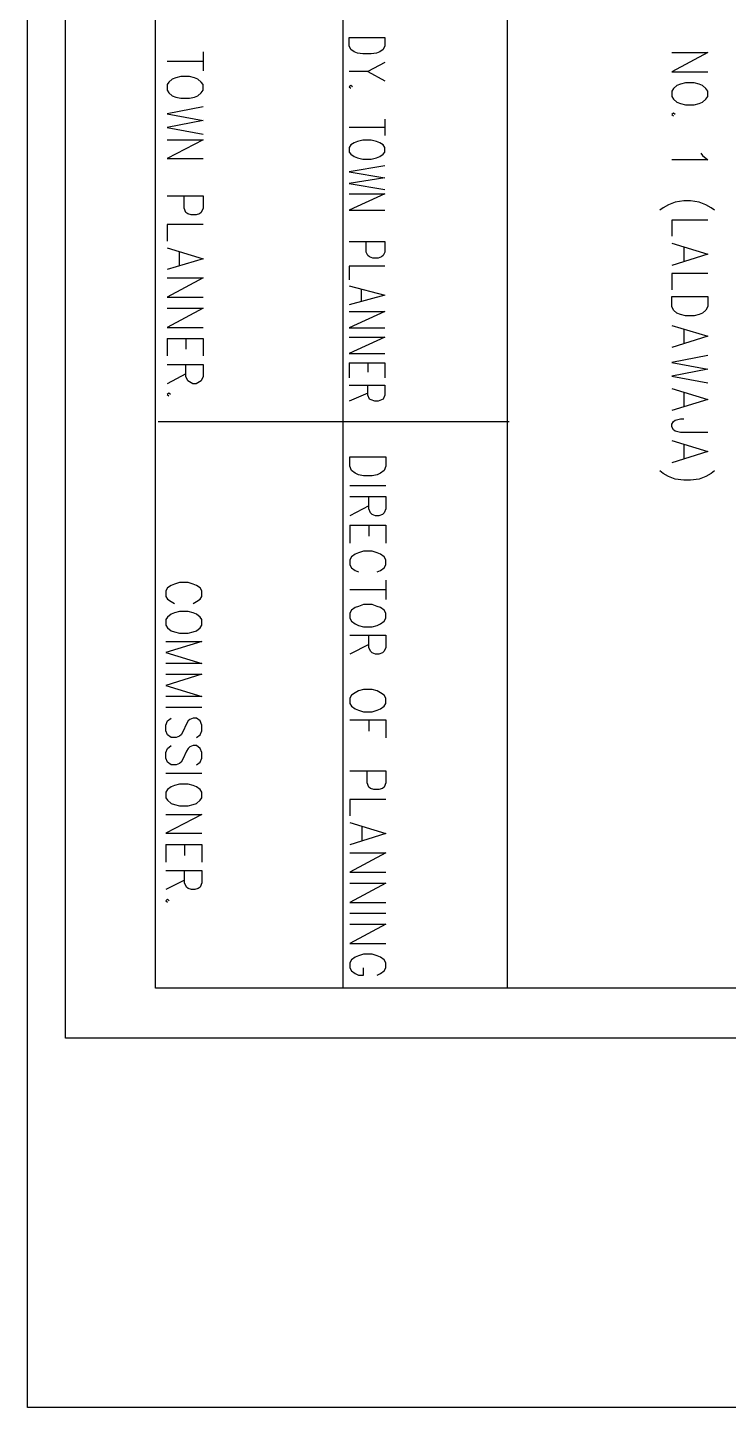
# Model space of a CAD drawing. Header units: metres. Extents: x 0 to 1000, y 0 to 1134.
# Drawn here: x 0 to 104.2, y 0 to 205.1 of the extents above; entities that cross this region are included whole.
import ezdxf

# ---------------------------------------------------------------- set-up
doc = ezdxf.new("R2010")
doc.units = ezdxf.units.M
for name, color, linetype in [('BORDER', 5, 'Continuous'), ('PLOTS_FINAL', 1, 'Continuous'), ('ROADS', 1, 'Continuous')]:
    doc.layers.add(name, color=color, linetype=linetype)

msp = doc.modelspace()

# ---------------------------------------------------------------- linework, layer by layer
at = {"layer": 'BORDER', "color": 5}
msp.add_lwpolyline([(0, 0), (0, 1000), (1000, 1000), (1000, 0)], close=True, dxfattribs=at)
at = {"layer": 'PLOTS_FINAL', "color": 1}
for points in [[(47.81, 203.57), (53.14, 203.57), (53.14, 202.36), (52.89, 201.79), (52.38, 201.47), (51.87, 201.28), (51.11, 201.15), (49.84, 201.15), (49.08, 201.28), (48.57, 201.47), (48.06, 201.79), (47.81, 202.36)], [(26.09, 196.58), (25.84, 196.96), (25.33, 197.41), (24.82, 197.6), (24.06, 197.79), (22.79, 197.79), (22.03, 197.6), (21.52, 197.41), (21.01, 196.96), (20.76, 196.58), (20.76, 195.76), (21.01, 195.38), (21.52, 194.93), (22.03, 194.74), (22.79, 194.55), (24.06, 194.55), (24.82, 194.74), (25.33, 194.93), (25.84, 195.38), (26.09, 195.76)], [(101.15, 195.63), (100.89, 196.01), (100.39, 196.45), (99.88, 196.65), (99.12, 196.84), (97.85, 196.84), (97.08, 196.65), (96.58, 196.45), (96.07, 196.01), (95.81, 195.63), (95.81, 194.8), (96.07, 194.42), (96.58, 193.98), (97.08, 193.79), (97.85, 193.6), (99.12, 193.6), (99.88, 193.79), (100.39, 193.98), (100.89, 194.42), (101.15, 194.8)], [(53.14, 187.25), (52.89, 187.63), (52.38, 187.95), (51.87, 188.14), (51.11, 188.33), (49.84, 188.33), (49.08, 188.14), (48.57, 187.95), (48.06, 187.63), (47.81, 187.25), (47.81, 186.55), (48.06, 186.23), (48.57, 185.91), (49.08, 185.72), (49.84, 185.53), (51.11, 185.53), (51.87, 185.72), (52.38, 185.91), (52.89, 186.23), (53.14, 186.55)], [(95.81, 165.09), (101.15, 165.09), (101.15, 163.63), (100.89, 163.05), (100.39, 162.61), (99.88, 162.42), (99.12, 162.23), (97.85, 162.23), (97.08, 162.42), (96.58, 162.61), (96.07, 163.05), (95.81, 163.63)], [(47.94, 141.27), (53.27, 141.27), (53.27, 139.88), (53.02, 139.24), (52.51, 138.86), (52, 138.61), (51.24, 138.42), (49.97, 138.42), (49.21, 138.61), (48.7, 138.86), (48.19, 139.24), (47.94, 139.88)], [(53.27, 118.03), (53.02, 118.48), (52.51, 118.86), (52, 119.05), (51.24, 119.3), (49.97, 119.3), (49.21, 119.05), (48.7, 118.86), (48.19, 118.48), (47.94, 118.03), (47.94, 117.27), (48.19, 116.83), (48.7, 116.44), (49.21, 116.19), (49.97, 116), (51.24, 116), (52, 116.19), (52.51, 116.44), (53.02, 116.83), (53.27, 117.27)], [(25.9, 117.08), (25.65, 117.46), (25.14, 117.91), (24.63, 118.1), (23.87, 118.29), (22.6, 118.29), (21.84, 118.1), (21.33, 117.91), (20.82, 117.46), (20.57, 117.08), (20.57, 116.25), (20.82, 115.87), (21.33, 115.43), (21.84, 115.24), (22.6, 115.05), (23.87, 115.05), (24.63, 115.24), (25.14, 115.43), (25.65, 115.87), (25.9, 116.25)], [(53.27, 105.4), (53.02, 105.84), (52.51, 106.22), (52, 106.48), (51.24, 106.67), (49.97, 106.67), (49.21, 106.48), (48.7, 106.22), (48.19, 105.84), (47.94, 105.4), (47.94, 104.63), (48.19, 104.19), (48.7, 103.81), (49.21, 103.62), (49.97, 103.36), (51.24, 103.36), (52, 103.62), (52.51, 103.81), (53.02, 104.19), (53.27, 104.63)], [(25.9, 91.43), (25.65, 91.81), (25.14, 92.25), (24.63, 92.44), (23.87, 92.63), (22.6, 92.63), (21.84, 92.44), (21.33, 92.25), (20.82, 91.81), (20.57, 91.43), (20.57, 90.6), (20.82, 90.22), (21.33, 89.77), (21.84, 89.58), (22.6, 89.39), (23.87, 89.39), (24.63, 89.58), (25.14, 89.77), (25.65, 90.22), (25.9, 90.6)]]:
    msp.add_lwpolyline(points, close=True, dxfattribs=at)
for points in [[(95.81, 201.34), (101.15, 201.34), (95.81, 198.49), (101.15, 198.49)], [(53.14, 199.88), (50.6, 198.55), (53.14, 197.15)], [(48.32, 196.26), (48.06, 196.45), (47.81, 196.26), (48.06, 196.07)], [(26.09, 193.28), (20.76, 192.26), (26.09, 191.25), (20.76, 190.23), (26.09, 189.22)], [(96.32, 192.14), (96.07, 192.33), (95.81, 192.14), (96.07, 191.95)], [(20.76, 188.39), (26.09, 188.39), (20.76, 185.6), (26.09, 185.6)], [(100.13, 186.42), (100.39, 186.04), (101.15, 185.41), (95.81, 185.41)], [(53.14, 184.52), (47.81, 183.63), (53.14, 182.74), (47.81, 181.91), (53.14, 181.02)], [(20.76, 180.07), (26.09, 180.07), (26.09, 178.23), (25.84, 177.6), (25.58, 177.4), (25.08, 177.21), (24.31, 177.21), (23.81, 177.4), (23.55, 177.6), (23.3, 178.23), (23.3, 180.07)], [(47.81, 180.33), (53.14, 180.33), (47.81, 177.91), (53.14, 177.91)], [(102.16, 177.91), (101.66, 178.29), (100.89, 178.74), (99.88, 179.12), (98.61, 179.31), (97.59, 179.31), (96.32, 179.12), (95.31, 178.74), (94.54, 178.29), (94.04, 177.91)], [(101.15, 176.45), (95.81, 176.45), (95.81, 174.04)], [(26.09, 175.82), (20.76, 175.82), (20.76, 173.34)], [(20.76, 172.32), (26.09, 170.67), (20.76, 169.09)], [(47.81, 173.28), (53.14, 173.28), (53.14, 171.69), (52.89, 171.18), (52.63, 170.99), (52.13, 170.8), (51.36, 170.8), (50.86, 170.99), (50.6, 171.18), (50.35, 171.69), (50.35, 173.28)], [(95.81, 173.02), (101.15, 171.37), (95.81, 169.72)], [(53.14, 169.59), (47.81, 169.59), (47.81, 167.56)], [(101.15, 168.51), (95.81, 168.51), (95.81, 166.1)], [(20.76, 167.88), (26.09, 167.88), (20.76, 165.02), (26.09, 165.02)], [(47.81, 166.67), (53.14, 165.28), (47.81, 163.88)], [(20.76, 163.37), (26.09, 163.37), (20.76, 160.51), (26.09, 160.51)], [(47.81, 162.86), (53.14, 162.86), (47.81, 160.45), (53.14, 160.45)], [(95.81, 160.77), (101.15, 159.18), (95.81, 157.53)], [(20.76, 158.86), (26.09, 158.86), (26.09, 156.26)], [(47.81, 159.05), (53.14, 159.05), (47.81, 156.64), (53.14, 156.64)], [(101.15, 156.32), (95.81, 155.31), (101.15, 154.29), (95.81, 153.27), (101.15, 152.26)], [(20.76, 154.99), (26.09, 154.99), (26.09, 153.21), (25.84, 152.58), (25.58, 152.39), (25.08, 152.13), (24.57, 152.13), (24.06, 152.39), (23.81, 152.58), (23.55, 153.21), (23.55, 154.99)], [(47.81, 155.24), (53.14, 155.24), (53.14, 153.02)], [(47.81, 151.94), (53.14, 151.94), (53.14, 150.42), (52.89, 149.85), (52.63, 149.72), (52.13, 149.53), (51.62, 149.53), (51.11, 149.72), (50.86, 149.85), (50.6, 150.42), (50.6, 151.94)], [(21.27, 150.54), (21.01, 150.73), (20.76, 150.54), (21.01, 150.35)], [(95.81, 151.43), (101.15, 149.78), (95.81, 148.13)], [(101.15, 144.89), (97.08, 144.89), (96.32, 145.08), (96.07, 145.27), (95.81, 145.72), (95.81, 146.1), (96.07, 146.54), (96.32, 146.73), (97.08, 146.92), (97.59, 146.92)], [(95.81, 143.69), (101.15, 142.04), (95.81, 140.38)], [(102.16, 139.18), (101.66, 138.8), (100.89, 138.35), (99.88, 137.97), (98.61, 137.78), (97.59, 137.78), (96.32, 137.97), (95.31, 138.35), (94.54, 138.8), (94.04, 139.18)], [(47.94, 135.37), (53.27, 135.37), (53.27, 133.53), (53.02, 132.95), (52.76, 132.7), (52.25, 132.51), (51.75, 132.51), (51.24, 132.7), (50.98, 132.95), (50.73, 133.53), (50.73, 135.37)], [(47.94, 131.11), (53.27, 131.11), (53.27, 128.45)], [(52, 124.19), (52.51, 124.38), (53.02, 124.76), (53.27, 125.21), (53.27, 125.97), (53.02, 126.41), (52.51, 126.8), (52, 126.99), (51.24, 127.24), (49.97, 127.24), (49.21, 126.99), (48.7, 126.8), (48.19, 126.41), (47.94, 125.97), (47.94, 125.21), (48.19, 124.76), (48.7, 124.38), (49.21, 124.19)], [(24.63, 119.49), (25.14, 119.75), (25.65, 120.13), (25.9, 120.51), (25.9, 121.33), (25.65, 121.78), (25.14, 122.16), (24.63, 122.35), (23.87, 122.6), (22.6, 122.6), (21.84, 122.35), (21.33, 122.16), (20.82, 121.78), (20.57, 121.33), (20.57, 120.51), (20.82, 120.13), (21.33, 119.75), (21.84, 119.49)], [(20.57, 113.84), (25.9, 113.84), (20.57, 112.19), (25.9, 110.54), (20.57, 110.54)], [(47.94, 114.79), (53.27, 114.79), (53.27, 112.95), (53.02, 112.38), (52.76, 112.13), (52.25, 111.94), (51.75, 111.94), (51.24, 112.13), (50.98, 112.38), (50.73, 112.95), (50.73, 114.79)], [(20.57, 108.95), (25.9, 108.95), (20.57, 107.3), (25.9, 105.65), (20.57, 105.65)], [(25.14, 99.55), (25.65, 99.93), (25.9, 100.57), (25.9, 101.4), (25.65, 102.03), (25.14, 102.41), (24.63, 102.41), (24.12, 102.22), (23.87, 102.03), (23.61, 101.59), (23.11, 100.38), (22.85, 99.93), (22.6, 99.74), (22.09, 99.55), (21.33, 99.55), (20.82, 99.93), (20.57, 100.57), (20.57, 101.4), (20.82, 102.03), (21.33, 102.41)], [(47.94, 102.16), (53.27, 102.16), (53.27, 99.49)], [(25.14, 95.49), (25.65, 95.87), (25.9, 96.51), (25.9, 97.33), (25.65, 97.9), (25.14, 98.35), (24.63, 98.35), (24.12, 98.16), (23.87, 97.9), (23.61, 97.52), (23.11, 96.32), (22.85, 95.87), (22.6, 95.68), (22.09, 95.49), (21.33, 95.49), (20.82, 95.87), (20.57, 96.51), (20.57, 97.33), (20.82, 97.9), (21.33, 98.35)], [(47.94, 94.6), (53.27, 94.6), (53.27, 92.82), (53.02, 92.19), (52.76, 92), (52.25, 91.81), (51.49, 91.81), (50.98, 92), (50.73, 92.19), (50.48, 92.82), (50.48, 94.6)], [(53.27, 90.35), (47.94, 90.35), (47.94, 87.93)], [(20.57, 88.12), (25.9, 88.12), (20.57, 85.33), (25.9, 85.33)], [(47.94, 86.92), (53.27, 85.27), (47.94, 83.62)], [(20.57, 83.68), (25.9, 83.68), (25.9, 81.01)], [(47.94, 82.41), (53.27, 82.41), (47.94, 79.55), (53.27, 79.55)], [(20.57, 79.81), (25.9, 79.81), (25.9, 77.96), (25.65, 77.33), (25.39, 77.14), (24.88, 76.95), (24.38, 76.95), (23.87, 77.14), (23.61, 77.33), (23.36, 77.96), (23.36, 79.81)], [(47.94, 77.9), (53.27, 77.9), (47.94, 75.04), (53.27, 75.04)], [(21.07, 75.3), (20.82, 75.55), (20.57, 75.3), (20.82, 75.11)], [(47.94, 71.8), (53.27, 71.8), (47.94, 68.95), (53.27, 68.95)], [(52, 64.25), (52.51, 64.5), (53.02, 64.88), (53.27, 65.33), (53.27, 66.09), (53.02, 66.53), (52.51, 66.91), (52, 67.11), (51.24, 67.36), (49.97, 67.36), (49.21, 67.11), (48.7, 66.91), (48.19, 66.53), (47.94, 66.09), (47.94, 65.33), (48.19, 64.88), (48.7, 64.5), (49.21, 64.25), (49.97, 64.25), (49.97, 65.33)]]:
    msp.add_lwpolyline(points, dxfattribs=at)
at = {"layer": 'ROADS', "color": 1}
for p, q in [((5.64, 54.85), (5.64, 1133.71)), ((19.04, 62.28), (19.04, 1113.14)), ((46.86, 209.85), (46.86, 62.28)), ((71.3, 209.85), (71.3, 62.28)), ((26.09, 201.47), (26.09, 198.61)), ((26.09, 200.01), (20.76, 200.01)), ((50.6, 198.55), (47.81, 198.55)), ((53.14, 191.44), (53.14, 189.03)), ((53.14, 190.23), (47.81, 190.23)), ((97.59, 172.39), (97.59, 170.36)), ((22.54, 171.69), (22.54, 169.66)), ((49.59, 166.17), (49.59, 164.39)), ((97.59, 160.2), (97.59, 158.16)), ((20.76, 158.86), (20.76, 156.26)), ((23.55, 158.86), (23.55, 157.28)), ((47.81, 155.24), (47.81, 153.02)), ((50.6, 155.24), (50.6, 153.85)), ((23.55, 153.59), (20.76, 152.13)), ((50.6, 150.73), (47.81, 149.53)), ((97.59, 150.8), (97.59, 148.77)), ((71.62, 146.48), (19.42, 146.48)), ((97.59, 143.05), (97.59, 141.02)), ((47.94, 137.02), (53.27, 137.02)), ((50.73, 133.97), (47.94, 132.51)), ((47.94, 131.11), (47.94, 128.45)), ((50.73, 131.11), (50.73, 129.46)), ((53.27, 121.52), (47.94, 121.52)), ((53.27, 122.92), (53.27, 120.06)), ((50.73, 113.4), (47.94, 111.94)), ((20.57, 104.06), (25.9, 104.06)), ((50.73, 102.16), (50.73, 100.51)), ((20.57, 94.28), (25.9, 94.28)), ((49.71, 86.28), (49.71, 84.25)), ((20.57, 83.68), (20.57, 81.01)), ((23.36, 83.68), (23.36, 82.03)), ((23.36, 78.34), (20.57, 76.95)), ((47.94, 73.46), (53.27, 73.46)), ((823.71, 62.28), (19.04, 62.28)), ((834.95, 54.85), (5.64, 54.85))]:
    msp.add_line(p, q, dxfattribs=at)

doc.saveas('drawing.dxf')
